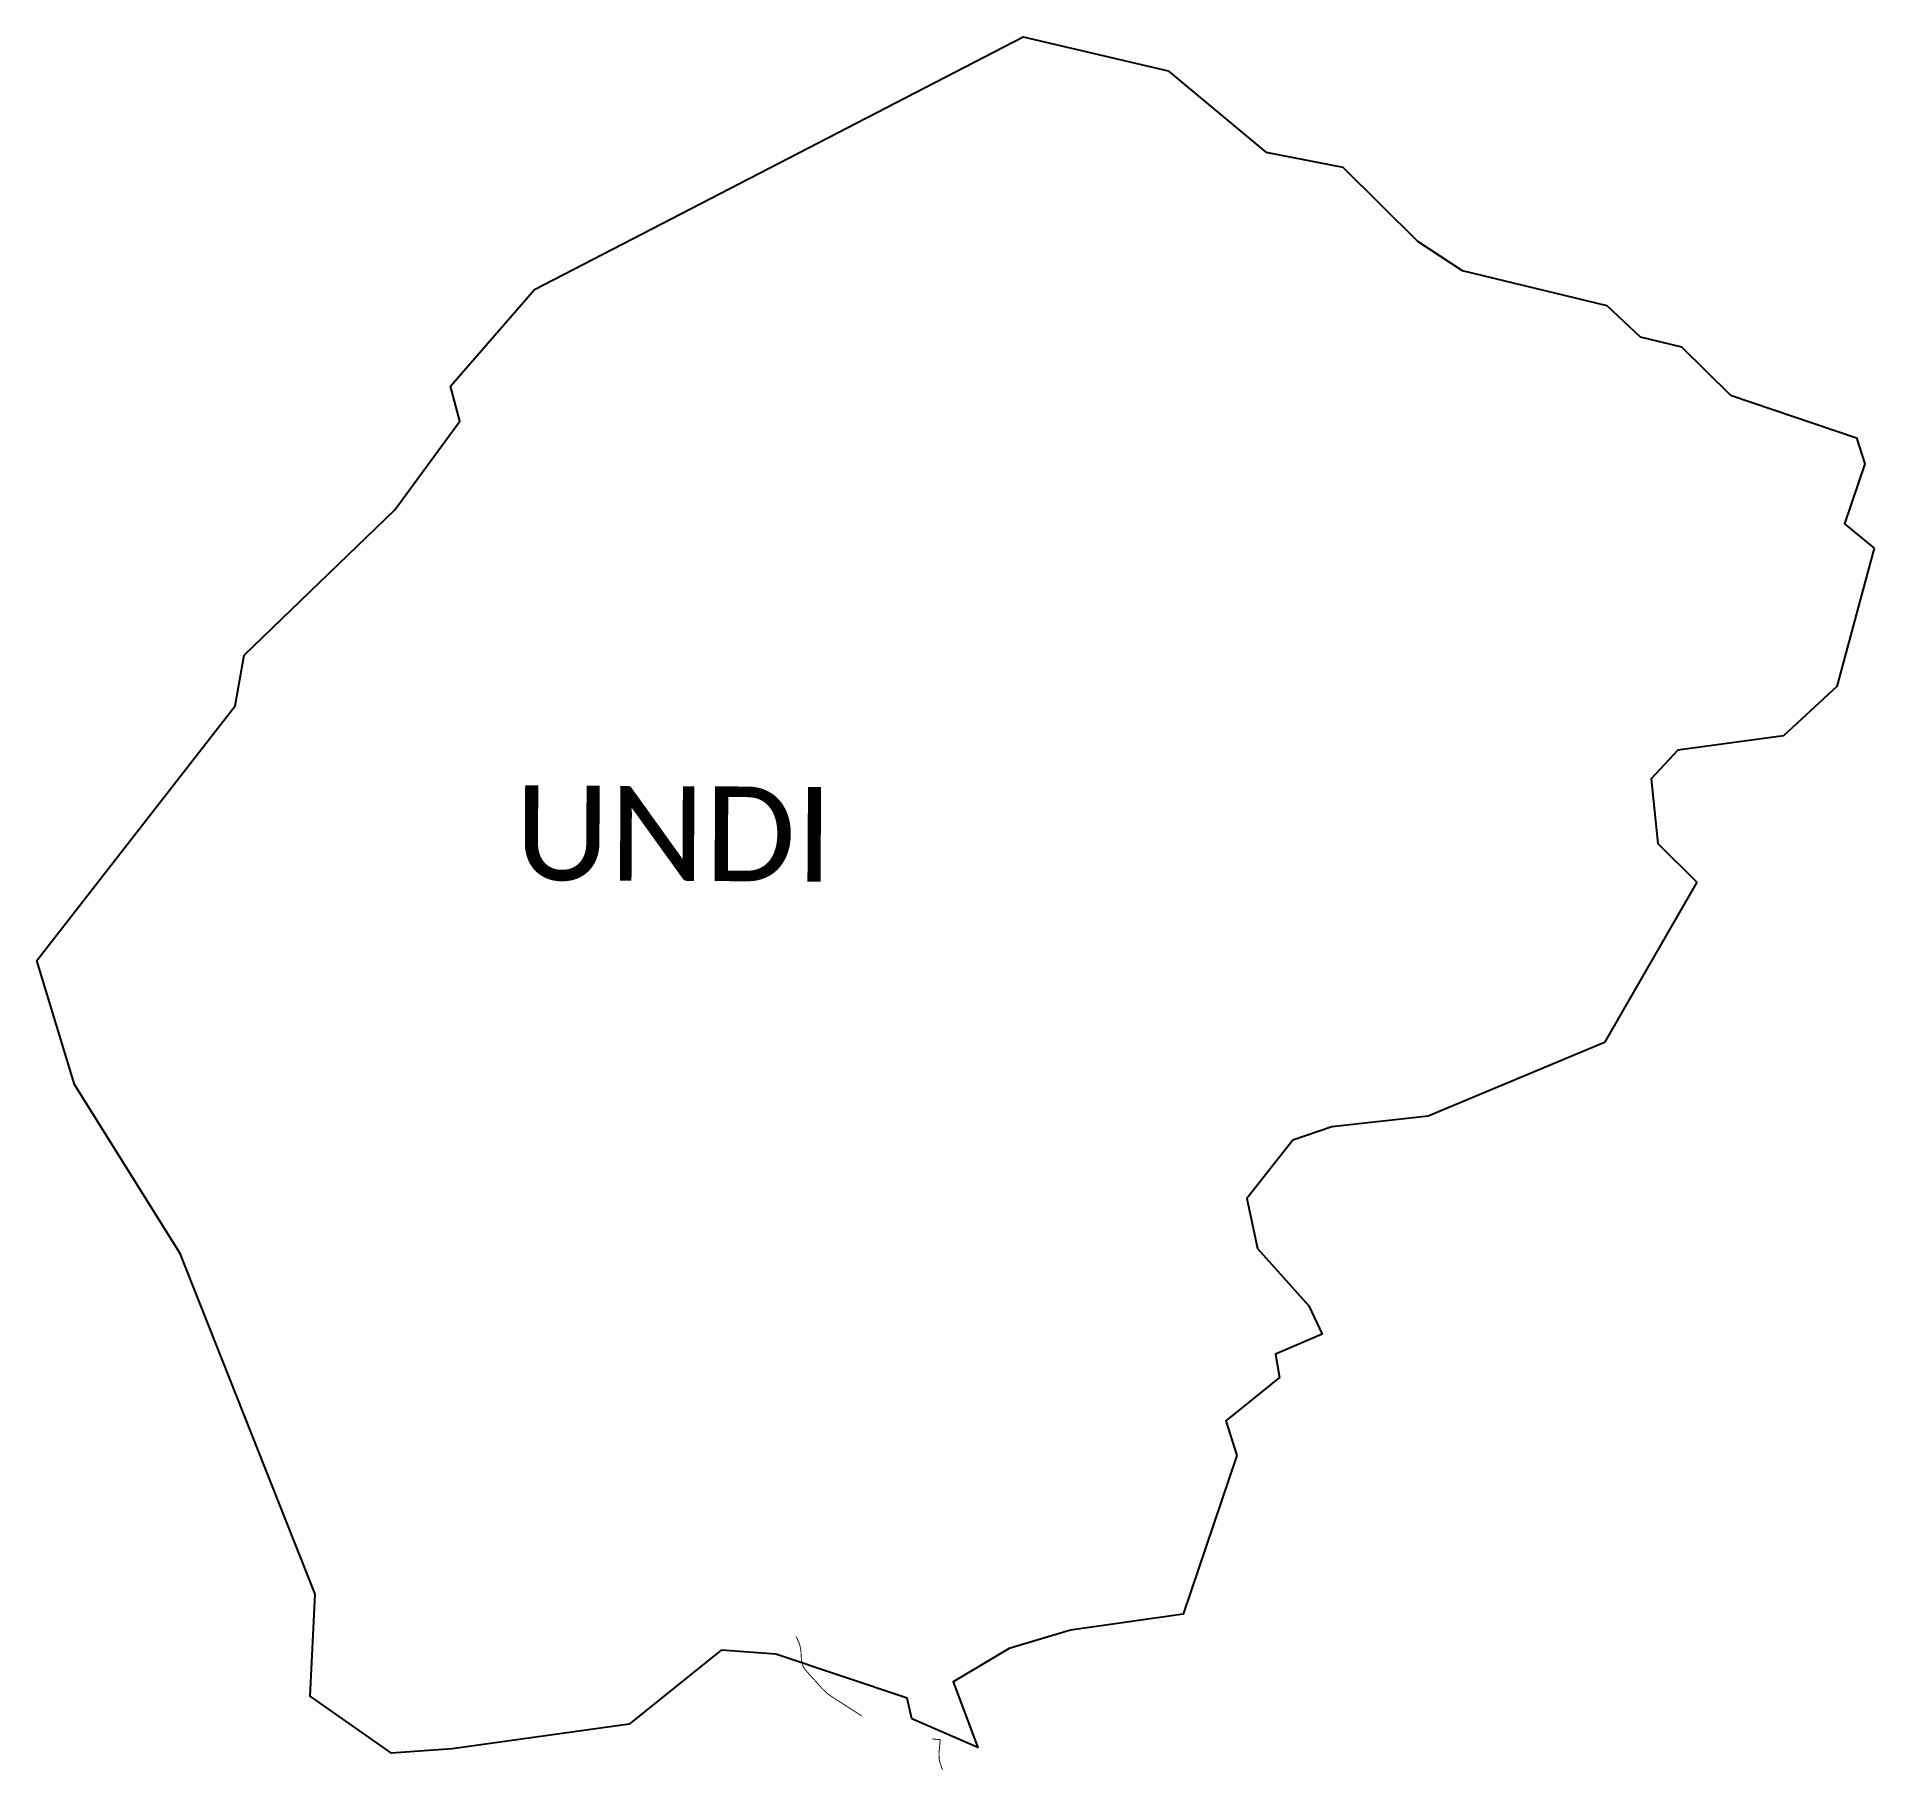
# Model space of a CAD drawing. Header units: metres. Extents: x 312102 to 314120, y 1905497 to 1907401.
import ezdxf

# ---------------------------------------------------------------- set-up
doc = ezdxf.new("R2010")
doc.units = ezdxf.units.M
for name, color, linetype in [('SEAWALL', 170, 'Continuous'), ('village', 3, 'Continuous'), ('VILLAGE NAME', 250, 'Continuous')]:
    doc.layers.add(name, color=color, linetype=linetype)
doc.styles.get("Standard").update_dxf_attribs({"font": 'simplex.shx'})

msp = doc.modelspace()

# ---------------------------------------------------------------- linework, layer by layer
at = {"layer": 'SEAWALL', "color": 30, "const_width": 1, "flags": 128}
for points in [[(312935.8, 1905644.1), (312939.6, 1905635.7), (312941, 1905629), (312941.5, 1905619.8), (312942.6, 1905613.1), (312944.1, 1905609.9), (312949.3, 1905603.5), (312964.1, 1905587.2), (312971, 1905580.7), (312980.3, 1905574.5), (313008.1, 1905556.7)], [(313085.5, 1905531.6), (313094, 1905530.8), (313092.7, 1905516.1), (313092.8, 1905510.4), (313093.5, 1905506.5), (313094.8, 1905502.7), (313096.6, 1905497.7)]]:
    msp.add_lwpolyline(points, dxfattribs=at)
at = {"layer": 'village', "color": 3, "true_color": 0x00ff00}
msp.add_polyline3d([(314119.9, 1906839.8, 0), (314078.7, 1906687.8, 0), (314020.4, 1906633.4, 0), (313904.2, 1906617.7, 0), (313874.9, 1906586.1, 0), (313882.4, 1906515.3, 0), (313924.9, 1906472.6, 0), (313823.5, 1906296.7, 0), (313630, 1906215.7, 0), (313524.3, 1906204, 0), (313481.4, 1906189.3, 0), (313430.8, 1906125.1, 0), (313442.7, 1906070.4, 0), (313499, 1906007.4, 0), (313513.7, 1905976.2, 0), (313462.3, 1905954.4, 0), (313466.8, 1905928.5, 0), (313407.6, 1905880.9, 0), (313419.9, 1905843.1, 0), (313361, 1905668.5, 0), (313237, 1905651.2, 0), (313169.7, 1905630.8, 0), (313108.3, 1905594.4, 0), (313135.2, 1905522.1, 0), (313062.7, 1905553.6, 0), (313057.9, 1905576.4, 0), (312913.4, 1905624.8, 0), (312853.4, 1905629, 0), (312752.4, 1905547.9, 0), (312557.9, 1905520.8, 0), (312491.2, 1905515.9, 0), (312402.2, 1905578.7, 0), (312407.7, 1905690.7, 0), (312259.2, 1906065, 0), (312143.3, 1906250.6, 0), (312101.7, 1906386.7, 0), (312319.6, 1906666.5, 0), (312329.4, 1906722.1, 0), (312495.2, 1906881.9, 0), (312566.3, 1906979.2, 0), (312556.2, 1907017.6, 0), (312648.6, 1907123.6, 0), (313185.3, 1907401.4, 0), (313344.3, 1907364, 0), (313451.5, 1907274.5, 0), (313536.4, 1907258, 0), (313618.4, 1907176.8, 0), (313667.4, 1907144.5, 0), (313826.2, 1907106.3, 0), (313862.9, 1907071.8, 0), (313908.4, 1907060.7, 0), (313962.2, 1907007.8, 0), (314100.4, 1906960.8, 0), (314109.4, 1906932.2, 0), (314087.2, 1906866.5, 0)], close=True, dxfattribs=at)

# ---------------------------------------------------------------- texts
at = {"layer": 'VILLAGE NAME', "insert": (312627.1, 1906579.2), "char_height": 104.042, "attachment_point": 1, "rotation": 359.6762}
msp.add_mtext_dynamic_manual_height_columns('{\\fCalibri|b0|i0|c0|p34;UNDI}', width=489.995, gutter_width=520.2, heights=[0], dxfattribs=at)

doc.saveas('drawing.dxf')
